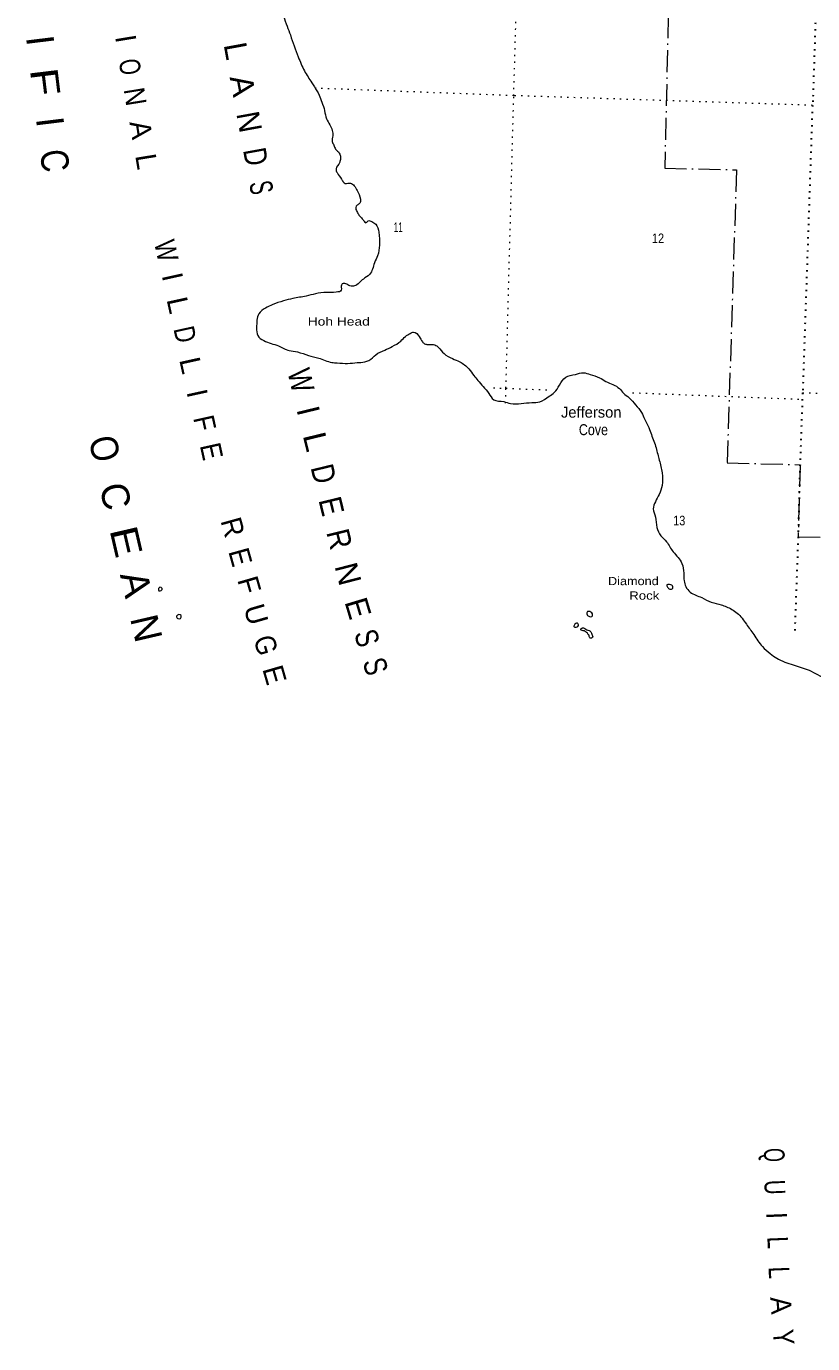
# Model space of a CAD drawing. Header units: feet. Extents: x -932108 to -739700, y 12311 to 202656.
# Drawn here: x -865289 to -850982, y 96326 to 120297 of the extents above; entities that cross this region are included whole.
import ezdxf

# ---------------------------------------------------------------- set-up
doc = ezdxf.new("R2010")
doc.units = ezdxf.units.FT
doc.header["$LTSCALE"] = 80
doc.linetypes.add('DOT_DASHED', pattern=[7.7, 5, -1.2, 0.3, -1.2])
doc.linetypes.add('DOTTED', pattern=[1.5, 0.3, -1.2])
for name, color, linetype, lineweight in [('39', 7, 'Continuous', 13), ('44', 7, 'DOT_DASHED', 13), ('6', 7, 'DOTTED', 25), ('7', 7, 'DOTTED', 13)]:
    doc.layers.add(name, color=color, linetype=linetype, lineweight=lineweight)
doc.layers.add('41', color=7, linetype='Continuous')
doc.layers.add('42', color=7, linetype='Continuous')

msp = doc.modelspace()

# ---------------------------------------------------------------- linework, layer by layer
at = {"layer": '39'}
for points in [[(-860276.71, 126851.85), (-860314.51, 126912.05), (-860328.8, 126957.15), (-860341.32, 126996.11), (-860347.98, 127030.78), (-860340.43, 127068.94), (-860331.68, 127086.81), (-860320.68, 127060.06), (-860302.38, 127014.8), (-860266.34, 126960.74), (-860229.09, 126886.39), (-860174.83, 126785.05), (-860155.17, 126723.54), (-860174.85, 126633.24), (-860238.6, 126546.71), (-860388.27, 126473.72), (-860547.96, 126401.13), (-860679.15, 126337.53), (-860755.11, 126298.05), (-860822.32, 126225.83), (-860883.9, 126143.26), (-860956.89, 126077.34), (-861022.97, 126033.42), (-861070.19, 125958.38), (-861082.17, 125809.07), (-861046.71, 125538.45), (-861031.7, 125511.53), (-861004.35, 125289.81), (-860965.03, 125116.2), (-860937.76, 124892.46), (-860949.82, 124690.52), (-861014.95, 124569.64), (-861126.39, 124497.16), (-861175.93, 124464.72), (-861220.26, 124310.62), (-861261.63, 124130.09), (-861269.91, 124023.14), (-861241.26, 123985.57), (-861186.66, 123993.52), (-861118.73, 124083.93), (-861078.66, 124130.91), (-861014.35, 124130.38), (-860977.92, 123985.21), (-860985.9, 123734.54), (-861028.64, 123469.05), (-861063.66, 123346.97), (-861115.2, 123314.61), (-861164.1, 123247.73), (-861160.42, 123138.28), (-861123.5, 123055.85), (-861108.01, 122990.46), (-861102.96, 122915.37), (-861143.03, 122868.38), (-861170.09, 122845.17), (-861182.06, 122797.06), (-861178.29, 122790.84), (-861128.51, 122778.74), (-861105.79, 122743.43), (-861115.44, 122652.72), (-861097.14, 122556.86), (-861072.43, 122470.86), (-861060.8, 122359.07), (-861081.12, 122252.6), (-861074.31, 122171.36), (-861054, 122075.42), (-861024.79, 121950.79), (-860998.8, 121795.92), (-860955.3, 121676.79), (-860881.22, 121467.38), (-860835.72, 121297.56), (-860745.26, 121045), (-860668.96, 120639.16), (-860610.93, 120480.99), (-860543.83, 120298.17), (-860485.8, 120140), (-860340.93, 119739.53), (-860228.4, 119486.09), (-860096.27, 119270.32), (-860049, 119195.57), (-859960.46, 119046.31), (-859911.34, 118916.83), (-859863.18, 118763.11), (-859828.84, 118616), (-859766.87, 118506.26), (-859722.72, 118403.29), (-859712.54, 118305.73), (-859722.83, 118198.86), (-859695.14, 118137.03), (-859661.83, 118064.86), (-859594.39, 117991.34), (-859571.44, 117911.48)], [(-859571.44, 117911.48), (-859582.53, 117835.01), (-859589.36, 117815.04), (-859654, 117706.28), (-859634.74, 117634.67), (-859554.95, 117518.14), (-859518.99, 117462.06), (-859489.76, 117438.63), (-859439.43, 117440.68), (-859393.02, 117444.9), (-859324.62, 117395.63), (-859269.8, 117308.43), (-859211.69, 117152.29), (-859220.69, 117077.75), (-859270.39, 117041.27), (-859296.17, 116999.79), (-859274.9, 116928.1), (-859237.33, 116861.83), (-859179.61, 116796.79), (-859143.33, 116748.79), (-859114.27, 116721.32), (-859070.67, 116756.02), (-859002.75, 116745.22), (-858932.27, 116697.88), (-858875.84, 116549.9), (-858863.18, 116312.57), (-858898.85, 116123.72), (-858954.26, 115994.36), (-859043.16, 115781.31), (-859157.02, 115698.8), (-859318.81, 115573.67), (-859401.26, 115572.9), (-859476.08, 115612.31), (-859540.47, 115610.82), (-859559.02, 115548.81), (-859559.19, 115494.16), (-859649.03, 115459.28), (-859830.16, 115454.34), (-860030.15, 115429.91), (-860200.68, 115388.11), (-860439.61, 115344.99), (-860612.31, 115299.23), (-860805.89, 115234.06), (-860939.17, 115168.52), (-861059.77, 115068.06), (-861092.54, 114951.96), (-861100.18, 114810.58), (-861079.65, 114670.09), (-860970.71, 114578.72), (-860701.2, 114480.96), (-860509.49, 114398.44), (-860353.74, 114372.01), (-860157.29, 114307.52), (-859970.23, 114259.59), (-859730.1, 114181.22), (-859634, 114171.33), (-859443.33, 114163.74), (-859269.91, 114177.08), (-859132.62, 114191.86), (-859057.23, 114217.2), (-858932.45, 114321.54), (-858768.34, 114404.08), (-858630.96, 114471.48), (-858476.24, 114570.58), (-858390.49, 114654.21), (-858303.86, 114709.47), (-858242.68, 114731.32), (-858141.36, 114650.37), (-858082.77, 114556.96), (-858041.99, 114520.92), (-857984.26, 114506.48), (-857909.92, 114505.55), (-857853.88, 114499.27), (-857793.27, 114456.38), (-857687.31, 114340.84), (-857538.15, 114249.89), (-857401.75, 114191.84), (-857239.91, 114065.97), (-857146.31, 113942.83), (-857071.41, 113854.83), (-856977.41, 113741.79), (-856873.78, 113618.24), (-856785.88, 113503.42), (-856602.35, 113467.78), (-856481.12, 113432.59), (-856286.03, 113434.96), (-856090.37, 113451.46), (-855947.06, 113466), (-855776.28, 113564.47), (-855685.07, 113633.71), (-855589.35, 113765.52)], [(-855589.35, 113765.52), (-855472.92, 113912.7), (-855299.98, 113964.52), (-855148.08, 113992.89), (-855030.71, 113961.9), (-854860.19, 113902.49), (-854744.26, 113835.13), (-854498.12, 113705.92), (-854423.07, 113621.97), (-854321.83, 113539), (-854202.47, 113406.73), (-854097.31, 113270.98), (-854037.99, 113145.14), (-853963.58, 112994.42), (-853916.39, 112867.05), (-853831.47, 112626.84), (-853801.94, 112510.29), (-853772.01, 112403.85), (-853720.97, 112171.06), (-853721.96, 111944.4), (-853776.82, 111778.58), (-853844.43, 111645.65), (-853883.78, 111515.64), (-853843.42, 111368.3), (-853814.78, 111178.92), (-853742.38, 111028.27), (-853642.19, 110919.03), (-853520.9, 110734.06), (-853428.43, 110633.22), (-853360.36, 110525.26), (-853327.22, 110347.84), (-853320.81, 110205.89), (-853290.72, 110103.49), (-853208.35, 110001.03), (-852999.22, 109901.62), (-852825.65, 109817.8), (-852644.62, 109770.12), (-852454.91, 109687.68), (-852355.12, 109618.94), (-852188.15, 109420), (-852055.06, 109228.49), (-851894.92, 109009.58), (-851755.24, 108882.58), (-851635.94, 108798.89), (-851335.21, 108677.62), (-851045.63, 108579.07), (-850738.47, 108417.06), (-850507.75, 108304.65), (-850266.51, 108153.37), (-849987.04, 108053.19), (-849686.3, 108033.13), (-849499.8, 107971.06), (-849199.14, 107898.37), (-848889.64, 107794), (-848831.89, 107773.76), (-848826.21, 107769.02)], [(-862859.69, 110091.64), (-862818.35, 110069.76), (-862836.02, 110029.98), (-862876.32, 110027.53), (-862886.91, 110064.39), (-862870.13, 110081.94), (-862859.69, 110091.64)], [(-853544.04, 110128.58), (-853527.16, 110072.41), (-853580.15, 110054.28), (-853620.77, 110094.35), (-853635.38, 110131.37), (-853588.81, 110139.64), (-853544.04, 110128.58)], [(-862512.59, 109596.07), (-862473.26, 109574.26), (-862485.3, 109524.14), (-862531.71, 109519.91), (-862554.18, 109561.29), (-862541.34, 109581.02), (-862512.59, 109596.07)], [(-855036.26, 109645.87), (-854998.44, 109624.9), (-854997.16, 109556.03), (-855041.4, 109555.76), (-855086.35, 109587.91), (-855093.01, 109622.59), (-855078, 109646.28), (-855036.26, 109645.87)], [(-855293.57, 109432.35), (-855263.32, 109435.05), (-855244.94, 109391.81), (-855306.28, 109365.91), (-855330.04, 109374.95), (-855323.22, 109394.92), (-855293.57, 109432.35)], [(-855049.54, 109301.04), (-855027.86, 109290.06), (-855001.85, 109236.4), (-854988.21, 109175.13), (-855028.92, 109162.58), (-855051.23, 109208), (-855081.58, 109253.74), (-855138.25, 109294.45), (-855174.06, 109303.97), (-855201.67, 109317.22), (-855182.4, 109346.81), (-855124.36, 109340.46), (-855091.12, 109316.87), (-855047.63, 109300.07)]]:
    msp.add_spline(points, degree=3, dxfattribs=at)
at = {"layer": '44'}
msp.add_lwpolyline([(-853579.95, 121711.08), (-853674.35, 117716.25), (-852366.14, 117685.71), (-852368.22, 117683.76), (-852538.56, 112351.97), (-851212.2, 112320.24), (-851246.39, 111007.93), (-850075.27, 110985.63), (-850099.75, 110083.71), (-849443.85, 110061.33), (-849446.3, 109724.56), (-844930.48, 109602.47), (-845020.26, 107625.82)], dxfattribs=at)
at = {"layer": '6'}
msp.add_lwpolyline([(-849724.61, 153738.72), (-849774.78, 153598.14), (-849856.66, 150887.02), (-850027.38, 145592.57), (-850209.17, 140373.46), (-850412.11, 134825.25), (-850617.84, 129509.93), (-850806.45, 124321.45), (-850978.31, 118948.11), (-850985.86, 118859.35), (-851164.04, 113629.97), (-851170.8, 113510.81), (-851212.2, 112320.24), (-851246.39, 111007.93), (-851310.33, 109251.49)], dxfattribs=at)
at = {"layer": '7'}
msp.add_line((-854257.92, 113629.57), (-851170.8, 113510.81), dxfattribs=at)
for points in [[(-856569.27, 113440.15), (-856562.5, 113711.12), (-856420.76, 119035.05), (-856256.58, 124669.82)], [(-850985.86, 118859.35), (-856420.76, 119035.05), (-860031.9, 119170.6)], [(-856791.39, 113718.2), (-856562.5, 113711.12), (-855733.56, 113678.14)], [(-851164.04, 113629.97), (-846100.87, 113458.93), (-840914.7, 113246.56), (-835465.91, 113066.26), (-835313.45, 113173.79)]]:
    msp.add_lwpolyline(points, dxfattribs=at)

# ---------------------------------------------------------------- texts
at = {"layer": '41'}
for s, rotation, p in [('I', 276.949, (-865296.56, 120101.78)), ('I', 276.949, (-865115.94, 118619.86)), ('C', 283.063, (-863963.47, 111926.25)), ('N', 283.063, (-863403.81, 109523.49))]:
    msp.add_text(s, height=500, rotation=rotation, dxfattribs=at).set_placement(p)
for s, rotation, width, p in [('F', 276.949, 1.25, (-865224.37, 119509.31)), ('C', 276.949, 0.85, (-865043.73, 118027.37)), ('O', 283.063, 0.9, (-864160.54, 112784.88)), ('E', 283.063, 1.25, (-863778.58, 111136.96)), ('A', 283.063, 1.05, (-863588.57, 110319.65))]:
    msp.add_text(s, height=500, rotation=rotation, dxfattribs=dict(at, width=width)).set_placement(p)
msp.add_text('Jefferson', height=200, dxfattribs=at).set_placement((-855560.77, 113175.82))
at = {"layer": '41', "width": 0.85}
msp.add_text('Cove', height=200, dxfattribs=at).set_placement((-855236.37, 112857.52))
at = {"layer": '42'}
for s, width, p in [('Hoh Head', 1.25, (-860168.97, 114851.57)), ('Diamond', 1.15, (-854706.12, 110128.18)), ('Rock', 1.2, (-854319.54, 109864.09))]:
    msp.add_text(s, height=150, dxfattribs=dict(at, width=width)).set_placement(p)
at = {"layer": '44'}
for s, height, rotation, p in [('I', 375, 279.239, (-863674.61, 120110.32)), ('L', 412.5, 280.414, (-861700.39, 119964.21)), ('A', 375, 279.239, (-863414.18, 118551.22)), ('L', 375, 279.239, (-863308.87, 117945.95)), ('I', 375, 282.463, (-862827.73, 115765.54)), ('I', 375, 282.463, (-862377.38, 113646.1)), ('I', 412.5, 283.637, (-860376.59, 113328.17)), ('N', 412.5, 284.443, (-859684.3, 110474.74)), ('F', 375, 286.087, (-861454.54, 110226.11)), ('E', 412.5, 286.739, (-859503.4, 109825.42)), ('U', 375, 286.138, (-861338.39, 109718.45)), ('E', 375, 286.138, (-860998.46, 108604.39))]:
    msp.add_text(s, height=height, rotation=rotation, dxfattribs=at).set_placement(p)
for s, height, rotation, width, p in [('O', 375, 279.239, 0.75, (-863610.58, 119674.54)), ('N', 375, 279.239, 0.9, (-863519.75, 119149.6)), ('A', 412.5, 280.414, 1.05, (-861591.43, 119371.3)), ('N', 412.5, 280.414, 0.95, (-861469.53, 118708.13)), ('D', 412.5, 280.414, 0.8, (-861347.65, 118044.96)), ('S', 412.5, 280.414, 0.65, (-861237.51, 117445.67)), ('W', 375, 282.463, 0.8, (-862966.05, 116359.54)), ('L', 375, 282.463, 1.05, (-862739.53, 115327.55)), ('D', 375, 282.463, 0.8, (-862614.36, 114792.19)), ('L', 375, 282.463, 1.05, (-862509.34, 114231.07)), ('W', 412.5, 283.637, 0.8, (-860541.68, 114008.72)), ('F', 375, 282.463, 0.9, (-862255.44, 113172.01)), ('L', 412.5, 283.637, 1.1, (-860262.02, 112855.97)), ('E', 375, 282.463, 0.9, (-862134.45, 112670.33)), ('D', 412.5, 283.637, 0.85, (-860119.89, 112270.14)), ('E', 412.5, 283.637, 0.9, (-859976.22, 111677.97)), ('R', 375, 285.564, 0.95, (-861758.21, 111298.68)), ('R', 412.5, 283.637, 0.9, (-859834.09, 111092.15)), ('E', 375, 285.564, 0.95, (-861617.04, 110742.77)), ('S', 412.5, 286.739, 0.8, (-859329.78, 109248.14)), ('G', 375, 286.138, 0.9, (-861158.64, 109153.02)), ('S', 412.5, 286.739, 0.8, (-859174.87, 108733.03)), ('Q', 375, 272.32, 0.65, (-851872.46, 99877.82)), ('U', 375, 272.32, 0.75, (-851863.14, 99299.72)), ('I', 375, 272.32, 0.9, (-851825.22, 98711.84)), ('L', 375, 272.32, 0.8, (-851807.34, 98270.47)), ('L', 375, 272.32, 0.8, (-851785.15, 97722.89)), ('A', 375, 274.643, 0.95, (-851756.05, 97168.4)), ('Y', 375, 275.315, 0.85, (-851709.84, 96564.71))]:
    msp.add_text(s, height=height, rotation=rotation, dxfattribs=dict(at, width=width)).set_placement(p)
at = {"layer": '7'}
for s, width, p in [('11', 0.65, (-858606.86, 116553.43)), ('12', 0.85, (-853907.11, 116351.7)), ('13', 0.85, (-853520.2, 111216.42))]:
    msp.add_text(s, height=175, dxfattribs=dict(at, width=width)).set_placement(p)

doc.saveas('drawing.dxf')
